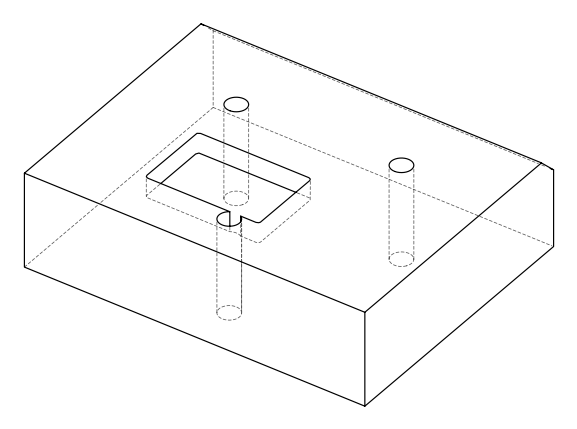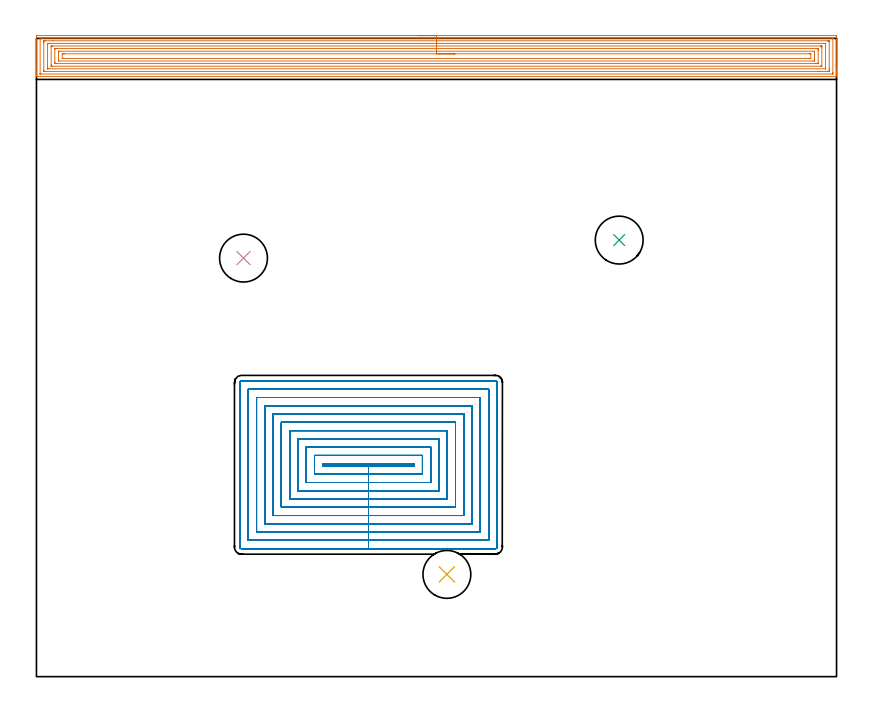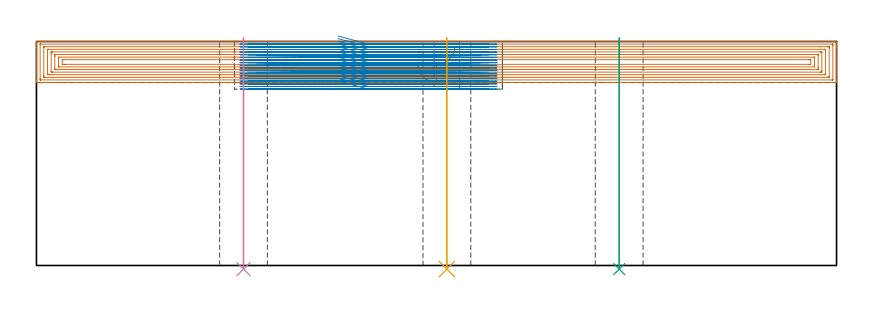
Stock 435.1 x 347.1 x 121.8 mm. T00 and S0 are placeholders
(PLAN: 5 operations, 2 tool changes, 144.3 min)
(1 AREA_MILL | FG_CHAMFER_SURFACE | UGT0205_001 | 28.25 min | 108175 mm3)
(2 MILL_RECTANGULAR_POCKET | POCKET_RECTANGULAR_STRAIGHT | NXT0201_008 | Follow Part, ap 1.5, ae 75% | 114.53 min | 366573 mm3)
(3 INDEXABLE_INSERT_DRILL_THROUGH_HOLE_FROM_SOLID | STEP1HOLE | NXT0302_023 | 0.5 min | 64598 mm3)
(4 INDEXABLE_INSERT_DRILL_THROUGH_HOLE_FROM_SOLID_1 | STEP1HOLE_1 | NXT0302_023 | 0.5 min | 64571 mm3)
(5 INDEXABLE_INSERT_DRILL_THROUGH_HOLE_FROM_SOLID_2 | STEP1HOLE_2 | NXT0302_023 | 0.5 min | 64143 mm3)
(TOOL UGT0205_001 | Chamfer Mill 20 x 3 x 45 deg. | D20 FL50 Z2)
(TOOL NXT0201_008 | ENDMILL 6mm [2P460-0600-NA 1630] | D6 FL26 Z6)
(TOOL NXT0302_023 | Index. Insert Drill 26mm [880-D2600L32-05] | D26 PA176 FL130 Z2)
(OP 1 AREA_MILL)
G17 G21 G94 G90
T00 M6
G54
G17 G0 G90 X207.55 Y348.6 S1061 M3
G43 Z131.8 H0
Z109.5
G94 G1 X207.588 Z108.628 F250.
X207.702 Z107.764
X207.891 Z106.912
X208.153 Z106.08
X208.487 Z105.274
X208.89 Z104.5
X209.358 Z103.764
X209.89 Z103.072
X210.479 Z102.429
X211.122 Z101.84
X211.814 Z101.308
X212.55 Z100.84
X213.324 Z100.437
X214.13 Z100.103
X214.962 Z99.841
X215.814 Z99.652
X216.678 Z99.538
X217.55 Z99.5
X434.49
X434.866 Y348.596 Z99.502
X435.09 Y348.592 Z99.506
X435.1 Y348.364 Z99.733
Y330.08 Z118.015
Y329.475 Z118.619
Y328.913 Z119.184
Y328.589 Z119.507
Y328.027 Z120.069
Y327.703 Z120.392
Y327.054 Z121.045
Y326.678 Z121.421
Y326.327 Z121.764
X435.091 Y326.302 Z121.788
X434.937 Y326.3 Z121.8
X0.163
X0.009 Y326.302 Z121.788
X0. Y326.327 Z121.764
Y326.678 Z121.421
Y327.054 Z121.045
Y327.703 Z120.392
Y328.913 Z119.184
Y329.475 Z118.619
Y337.834 Z110.264
Y347.802 Z100.295
X0.003 Y348.083 Z100.014
X0.008 Y348.592 Z99.506
X0.095 Y348.594 Z99.503
X0.61 Y348.6 Z99.5
X217.55
Y347.186 Z100.914
X432.705
X432.927 Y347.185 Z100.915
X433.032 Y347.182 Z100.918
X433.077 Y347.179 Z100.921
X433.09 Y347.153 Z100.947
X433.095 Y347.051 Z101.049
X433.1 Y346.805 Z101.295
Y328.589 Z119.511
X433.099 Y328.198 Z119.902
X433.09 Y327.805 Z120.295
X433.081 Y327.721 Z120.379
X433.035 Y327.718 Z120.382
X432.925 Y327.715 Z120.385
X432.705 Y327.714 Z120.386
X2.395
X2.173 Y327.715 Z120.385
X2.068 Y327.718 Z120.382
X2.023 Y327.721 Z120.379
X2.01 Y327.747 Z120.353
X2.005 Y327.849 Z120.251
X2.001 Y328.095 Z120.005
X2. Y346.311 Z101.789
X2.001 Y346.702 Z101.398
X2.01 Y347.095 Z101.005
X2.019 Y347.179 Z100.921
X2.065 Y347.182 Z100.918
X2.175 Y347.185 Z100.915
X2.395 Y347.186 Z100.914
X217.55
Y345.772 Z102.328
X430.026 Y345.771 Z102.329
X430.572 Y345.77 Z102.33
X430.919 Y345.767 Z102.333
X431.084 Y345.764 Z102.336
X431.095 Y345.6 Z102.5
X431.098 Y345.425 Z102.675
X431.1 Y345.246 Z102.854
Y330.182 Z117.918
X431.098 Y329.475 Z118.625
X431.095 Y329.3 Z118.8
X431.084 Y329.135 Z118.965
X430.919 Y329.134 Z118.966
X430.375 Y329.13 Z118.97
X426.17 Y329.128 Z118.972
X4.53 Y329.129 Z118.971
X4.181 Y329.13 Z118.97
X4.065 Y329.132 Z118.968
X4.025 Y329.135 Z118.965
X4.01 Y329.138 Z118.962
X4.007 Y329.176 Z118.924
X4.003 Y329.296 Z118.804
X4.001 Y329.475 Z118.625
X4. Y329.654 Z118.446
Y344.718 Z103.382
X4.002 Y345.425 Z102.675
X4.005 Y345.6 Z102.5
X4.016 Y345.764 Z102.336
X4.181 Y345.766 Z102.334
X4.726 Y345.77 Z102.33
X8.929 Y345.772 Z102.328
X217.55
Y344.357 Z103.743
X428.424
X429.003 Y344.355 Z103.745
X429.068 Y344.353 Z103.747
X429.084 Y344.351 Z103.749
X429.09 Y344.339 Z103.761
X429.094 Y344.29 Z103.81
X429.098 Y344.089 Z104.011
X429.1 Y343.686 Z104.414
X429.099 Y330.821 Z117.279
X429.096 Y330.608 Z117.492
X429.093 Y330.556 Z117.544
X429.089 Y330.549 Z117.551
X429.081 Y330.546 Z117.554
X429.052 Y330.544 Z117.556
X428.95 Y330.543 Z117.557
X6.676
X6.097 Y330.545 Z117.555
X6.032 Y330.547 Z117.553
X6.016 Y330.549 Z117.551
X6.01 Y330.561 Z117.539
X6.007 Y330.61 Z117.49
X6.002 Y330.811 Z117.289
X6. Y331.214 Z116.886
Y343.653 Z104.447
X6.004 Y344.079 Z104.021
X6.008 Y344.292 Z103.808
X6.01 Y344.34 Z103.76
X6.05 Y344.35 Z103.75
X6.154 Y344.353 Z103.747
X6.859 Y344.357 Z103.743
X7.042
X217.55
Y342.943 Z105.157
X426.455
X426.633 Y342.942 Z105.158
X426.989 Y342.938 Z105.162
X427.083 Y342.936 Z105.164
X427.09 Y342.913 Z105.187
X427.095 Y342.858 Z105.242
X427.098 Y342.767 Z105.333
X427.1 Y342.127 Z105.973
X427.099 Y332.381 Z115.719
X427.095 Y332.133 Z115.967
X427.09 Y331.98 Z116.12
X426.81 Y331.964 Z116.136
X426.631 Y331.959 Z116.141
X426.455 Y331.958 Z116.142
X8.645 Y331.957 Z116.143
X8.467 Y331.958 Z116.142
X8.111 Y331.962 Z116.138
X8.017 Y331.964 Z116.136
X8.01 Y331.987 Z116.113
X8.005 Y332.042 Z116.058
X8.002 Y332.133 Z115.967
X8. Y332.773 Z115.327
X8.001 Y342.519 Z105.581
X8.005 Y342.767 Z105.333
X8.01 Y342.92 Z105.18
X8.29 Y342.936 Z105.164
X8.469 Y342.941 Z105.159
X8.645 Y342.942 Z105.158
X217.55 Y342.943 Z105.157
Y341.529 Z106.571
X424.132 Y341.528 Z106.572
X424.67 Y341.525 Z106.575
X425.031 Y341.522 Z106.578
X425.09 Y341.515 Z106.585
X425.096 Y341.458 Z106.642
X425.099 Y340.994 Z107.106
X425.1 Y340.568 Z107.532
Y333.906 Z114.194
X425.098 Y333.48 Z114.62
X425.094 Y333.418 Z114.682
X425.09 Y333.385 Z114.715
X425.071 Y333.378 Z114.722
X424.939 Y333.375 Z114.725
X424.67 Y333.373 Z114.727
X424.315 Y333.371 Z114.729
X423.777
X10.968 Y333.372 Z114.728
X10.43 Y333.375 Z114.725
X10.069 Y333.378 Z114.722
X10.01 Y333.385 Z114.715
X10.004 Y333.442 Z114.658
X10.001 Y333.906 Z114.194
X10. Y334.332 Z113.768
Y340.994 Z107.106
X10.002 Y341.42 Z106.68
X10.006 Y341.482 Z106.618
X10.01 Y341.515 Z106.585
X10.029 Y341.522 Z106.578
X10.161 Y341.525 Z106.575
X10.43 Y341.527 Z106.573
X10.785 Y341.529 Z106.571
X11.323
X217.55
Y340.115 Z107.985
X422.884 Y340.114 Z107.986
X423.09 Y340.108 Z107.992
X423.096 Y339.898 Z108.202
X423.099 Y339.222 Z108.878
X423.1 Y339.008 Z109.092
X423.099 Y335.465 Z112.635
X423.09 Y334.792 Z113.308
X422.891 Y334.785 Z113.315
X422.884
X12.216
X12.01 Y334.792 Z113.308
X12.004 Y335.002 Z113.098
X12.001 Y335.678 Z112.422
X12. Y335.892 Z112.208
X12.001 Y339.435 Z108.665
X12.01 Y340.108 Z107.992
X12.209 Y340.114 Z107.986
X12.216 Y340.115 Z107.985
X217.55
Y338.7 Z109.4
X420.206
X420.734 Y338.698 Z109.402
X421.099 Y338.693 Z109.407
Y336.207 Z111.893
X420.571 Y336.201 Z111.899
X420.206 Y336.2 Z111.9
X419.68
X14.894
X14.366 Y336.202 Z111.898
X14.001 Y336.207 Z111.893
Y338.693 Z109.407
X14.529 Y338.699 Z109.401
X14.894 Y338.7 Z109.4
X15.42
X217.55
X218.422 Z109.438
X219.286 Z109.551
X220.138 Z109.74
X220.97 Z110.003
X221.776 Z110.336
X222.55 Z110.739
X223.286 Z111.208
X223.978 Z111.739
X224.621 Z112.328
X225.21 Z112.972
X225.742 Z113.664
X226.21 Z114.4
X226.613 Z115.173
X226.947 Z115.979
X227.209 Z116.811
X227.398 Z117.663
X227.512 Z118.528
X227.55 Z119.4
G0 Z131.8
M5
M2
(OP 2 MILL_RECTANGULAR_POCKET)
G17 G21 G94 G90
T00 M6
G54
G17 G0 G90 X163.984 Y114.6 S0 M3
G43 Z131.8 H1
Z124.8
G94 G1 X180.55 Z120.361 F250.
X205.4 F500.
Y115.8
X155.7
Y114.6
X180.55
Y110.1
X209.9
Y120.3
X151.2
Y110.1
X180.55
Y105.6
X214.4
Y124.8
X146.7
Y105.6
X180.55
Y101.1
X218.9
Y129.3
X142.2
Y101.1
X180.55
Y96.6
X216.273
X223.4
Y133.8
X137.7
Y96.6
X180.55
Y92.1
X216.273
X227.9
Y138.3
X133.2
Y92.1
X180.55
Y87.6
X216.273
X232.4
Y142.8
X128.7
Y87.6
X180.55
Y83.1
X216.273
X236.9
Y147.3
X124.2
Y83.1
X180.55
Y78.6
X216.273
X241.4
Y151.8
X119.7
Y78.6
X180.55
Y74.1
X216.273
X245.9
Y156.3
X115.2
Y74.1
X180.55
Y69.6
X249.7
G3 X250.4 Y70.3 R0.7
G1 Y160.1
G3 X249.7 Y160.8 R0.7
G1 X111.4
G3 X110.7 Y160.1 R0.7
G1 Y70.3
G3 X111.4 Y69.6 R0.7
G1 X180.55
X181.55
G0 X163.984 Y114.6 Z123.361
G1 X180.55 Z118.922 F250.
X205.4 F500.
Y115.8
X155.7
Y114.6
X180.55
Y110.1
X209.9
Y120.3
X151.2
Y110.1
X180.55
Y105.6
X214.4
Y124.8
X146.7
Y105.6
X180.55
Y101.1
X218.9
Y129.3
X142.2
Y101.1
X180.55
Y96.6
X216.273
X223.4
Y133.8
X137.7
Y96.6
X180.55
Y92.1
X216.273
X227.9
Y138.3
X133.2
Y92.1
X180.55
Y87.6
X216.273
X232.4
Y142.8
X128.7
Y87.6
X180.55
Y83.1
X216.273
X236.9
Y147.3
X124.2
Y83.1
X180.55
Y78.6
X216.273
X241.4
Y151.8
X119.7
Y78.6
X180.55
Y74.1
X216.273
X245.9
Y156.3
X115.2
Y74.1
X180.55
Y69.6
X249.7
G3 X250.4 Y70.3 R0.7
G1 Y160.1
G3 X249.7 Y160.8 R0.7
G1 X111.4
G3 X110.7 Y160.1 R0.7
G1 Y70.3
G3 X111.4 Y69.6 R0.7
G1 X180.55
X181.55
G0 X163.984 Y114.6 Z121.922
G1 X180.55 Z117.483 F250.
X205.4 F500.
Y115.8
X155.7
Y114.6
X180.55
Y110.1
X209.9
Y120.3
X151.2
Y110.1
X180.55
Y105.6
X214.4
Y124.8
X146.7
Y105.6
X180.55
Y101.1
X218.9
Y129.3
X142.2
Y101.1
X180.55
Y96.6
X216.273
X223.4
Y133.8
X137.7
Y96.6
X180.55
Y92.1
X216.273
X227.9
Y138.3
X133.2
Y92.1
X180.55
Y87.6
X216.273
X232.4
Y142.8
X128.7
Y87.6
X180.55
Y83.1
X216.273
X236.9
Y147.3
X124.2
Y83.1
X180.55
Y78.6
X216.273
X241.4
Y151.8
X119.7
Y78.6
X180.55
Y74.1
X216.273
X245.9
Y156.3
X115.2
Y74.1
X180.55
Y69.6
X249.7
G3 X250.4 Y70.3 R0.7
G1 Y160.1
G3 X249.7 Y160.8 R0.7
G1 X111.4
G3 X110.7 Y160.1 R0.7
G1 Y70.3
G3 X111.4 Y69.6 R0.7
G1 X180.55
X181.55
G0 X163.984 Y114.6 Z120.483
G1 X180.55 Z116.044 F250.
X205.4 F500.
Y115.8
X155.7
Y114.6
X180.55
Y110.1
X209.9
Y120.3
X151.2
Y110.1
X180.55
Y105.6
X214.4
Y124.8
X146.7
Y105.6
X180.55
Y101.1
X218.9
Y129.3
X142.2
Y101.1
X180.55
Y96.6
X216.273
X223.4
Y133.8
X137.7
Y96.6
X180.55
Y92.1
X216.273
X227.9
Y138.3
X133.2
Y92.1
X180.55
Y87.6
X216.273
X232.4
Y142.8
X128.7
Y87.6
X180.55
Y83.1
X216.273
X236.9
Y147.3
X124.2
Y83.1
X180.55
Y78.6
X216.273
X241.4
Y151.8
X119.7
Y78.6
X180.55
Y74.1
X216.273
X245.9
Y156.3
X115.2
Y74.1
X180.55
Y69.6
X249.7
G3 X250.4 Y70.3 R0.7
G1 Y160.1
G3 X249.7 Y160.8 R0.7
G1 X111.4
G3 X110.7 Y160.1 R0.7
G1 Y70.3
G3 X111.4 Y69.6 R0.7
G1 X180.55
X181.55
G0 X163.984 Y114.6 Z119.044
G1 X180.55 Z114.605 F250.
X205.4 F500.
Y115.8
X155.7
Y114.6
X180.55
Y110.1
X209.9
Y120.3
X151.2
Y110.1
X180.55
Y105.6
X214.4
Y124.8
X146.7
Y105.6
X180.55
Y101.1
X218.9
Y129.3
X142.2
Y101.1
X180.55
Y96.6
X216.273
X223.4
Y133.8
X137.7
Y96.6
X180.55
Y92.1
X216.273
X227.9
Y138.3
X133.2
Y92.1
X180.55
Y87.6
X216.273
X232.4
Y142.8
X128.7
Y87.6
X180.55
Y83.1
X216.273
X236.9
Y147.3
X124.2
Y83.1
X180.55
Y78.6
X216.273
X241.4
Y151.8
X119.7
Y78.6
X180.55
Y74.1
X216.273
X245.9
Y156.3
X115.2
Y74.1
X180.55
Y69.6
X249.7
G3 X250.4 Y70.3 R0.7
G1 Y160.1
G3 X249.7 Y160.8 R0.7
G1 X111.4
G3 X110.7 Y160.1 R0.7
G1 Y70.3
G3 X111.4 Y69.6 R0.7
G1 X180.55
X181.55
G0 X163.984 Y114.6 Z117.605
G1 X180.55 Z113.167 F250.
X205.4 F500.
Y115.8
X155.7
Y114.6
X180.55
Y110.1
X209.9
Y120.3
X151.2
Y110.1
X180.55
Y105.6
X214.4
Y124.8
X146.7
Y105.6
X180.55
Y101.1
X218.9
Y129.3
X142.2
Y101.1
X180.55
Y96.6
X216.273
X223.4
Y133.8
X137.7
Y96.6
X180.55
Y92.1
X216.273
X227.9
Y138.3
X133.2
Y92.1
X180.55
Y87.6
X216.273
X232.4
Y142.8
X128.7
Y87.6
X180.55
Y83.1
X216.273
X236.9
Y147.3
X124.2
Y83.1
X180.55
Y78.6
X216.273
X241.4
Y151.8
X119.7
Y78.6
X180.55
Y74.1
X216.273
X245.9
Y156.3
X115.2
Y74.1
X180.55
Y69.6
X249.7
G3 X250.4 Y70.3 R0.7
G1 Y160.1
G3 X249.7 Y160.8 R0.7
G1 X111.4
G3 X110.7 Y160.1 R0.7
G1 Y70.3
G3 X111.4 Y69.6 R0.7
G1 X180.55
X181.55
G0 X163.984 Y114.6 Z116.167
G1 X180.55 Z111.728 F250.
X205.4 F500.
Y115.8
X155.7
Y114.6
X180.55
Y110.1
X209.9
Y120.3
X151.2
Y110.1
X180.55
Y105.6
X214.4
Y124.8
X146.7
Y105.6
X180.55
Y101.1
X218.9
Y129.3
X142.2
Y101.1
X180.55
Y96.6
X216.273
X223.4
Y133.8
X137.7
Y96.6
X180.55
Y92.1
X216.273
X227.9
Y138.3
X133.2
Y92.1
X180.55
Y87.6
X216.273
X232.4
Y142.8
X128.7
Y87.6
X180.55
Y83.1
X216.273
X236.9
Y147.3
X124.2
Y83.1
X180.55
Y78.6
X216.273
X241.4
Y151.8
X119.7
Y78.6
X180.55
Y74.1
X216.273
X245.9
Y156.3
X115.2
Y74.1
X180.55
Y69.6
X249.7
G3 X250.4 Y70.3 R0.7
G1 Y160.1
G3 X249.7 Y160.8 R0.7
G1 X111.4
G3 X110.7 Y160.1 R0.7
G1 Y70.3
G3 X111.4 Y69.6 R0.7
G1 X180.55
X181.55
G0 X163.984 Y114.6 Z114.728
G1 X180.55 Z110.289 F250.
X205.4 F500.
Y115.8
X155.7
Y114.6
X180.55
Y110.1
X209.9
Y120.3
X151.2
Y110.1
X180.55
Y105.6
X214.4
Y124.8
X146.7
Y105.6
X180.55
Y101.1
X218.9
Y129.3
X142.2
Y101.1
X180.55
Y96.6
X216.273
X223.4
Y133.8
X137.7
Y96.6
X180.55
Y92.1
X216.273
X227.9
Y138.3
X133.2
Y92.1
X180.55
Y87.6
X216.273
X232.4
Y142.8
X128.7
Y87.6
X180.55
Y83.1
X216.273
X236.9
Y147.3
X124.2
Y83.1
X180.55
Y78.6
X216.273
X241.4
Y151.8
X119.7
Y78.6
X180.55
Y74.1
X216.273
X245.9
Y156.3
X115.2
Y74.1
X180.55
Y69.6
X249.7
G3 X250.4 Y70.3 R0.7
G1 Y160.1
G3 X249.7 Y160.8 R0.7
G1 X111.4
G3 X110.7 Y160.1 R0.7
G1 Y70.3
G3 X111.4 Y69.6 R0.7
G1 X180.55
X181.55
G0 X163.984 Y114.6 Z113.289
G1 X180.55 Z108.85 F250.
X205.4 F500.
Y115.8
X155.7
Y114.6
X180.55
Y110.1
X209.9
Y120.3
X151.2
Y110.1
X180.55
Y105.6
X214.4
Y124.8
X146.7
Y105.6
X180.55
Y101.1
X218.9
Y129.3
X142.2
Y101.1
X180.55
Y96.6
X216.273
X223.4
Y133.8
X137.7
Y96.6
X180.55
Y92.1
X216.273
X227.9
Y138.3
X133.2
Y92.1
X180.55
Y87.6
X216.273
X232.4
Y142.8
X128.7
Y87.6
X180.55
Y83.1
X216.273
X236.9
Y147.3
X124.2
Y83.1
X180.55
Y78.6
X216.273
X241.4
Y151.8
X119.7
Y78.6
X180.55
Y74.1
X216.273
X245.9
Y156.3
X115.2
Y74.1
X180.55
Y69.6
X249.7
G3 X250.4 Y70.3 R0.7
G1 Y160.1
G3 X249.7 Y160.8 R0.7
G1 X111.4
G3 X110.7 Y160.1 R0.7
G1 Y70.3
G3 X111.4 Y69.6 R0.7
G1 X180.55
X181.55
G0 X163.984 Y114.6 Z111.85
G1 X180.55 Z107.411 F250.
X205.4 F500.
Y115.8
X155.7
Y114.6
X180.55
Y110.1
X209.9
Y120.3
X151.2
Y110.1
X180.55
Y105.6
X214.4
Y124.8
X146.7
Y105.6
X180.55
Y101.1
X218.9
Y129.3
X142.2
Y101.1
X180.55
Y96.6
X216.273
X223.4
Y133.8
X137.7
Y96.6
X180.55
Y92.1
X216.273
X227.9
Y138.3
X133.2
Y92.1
X180.55
Y87.6
X216.273
X232.4
Y142.8
X128.7
Y87.6
X180.55
Y83.1
X216.273
X236.9
Y147.3
X124.2
Y83.1
X180.55
Y78.6
X216.273
X241.4
Y151.8
X119.7
Y78.6
X180.55
Y74.1
X216.273
X245.9
Y156.3
X115.2
Y74.1
X180.55
Y69.6
X249.7
G3 X250.4 Y70.3 R0.7
G1 Y160.1
G3 X249.7 Y160.8 R0.7
G1 X111.4
G3 X110.7 Y160.1 R0.7
G1 Y70.3
G3 X111.4 Y69.6 R0.7
G1 X180.55
X181.55
G0 X163.984 Y114.6 Z110.411
G1 X180.55 Z105.972 F250.
X205.4 F500.
Y115.8
X155.7
Y114.6
X180.55
Y110.1
X209.9
Y120.3
X151.2
Y110.1
X180.55
Y105.6
X214.4
Y124.8
X146.7
Y105.6
X180.55
Y101.1
X218.9
Y129.3
X142.2
Y101.1
X180.55
Y96.6
X216.273
X223.4
Y133.8
X137.7
Y96.6
X180.55
Y92.1
X216.273
X227.9
Y138.3
X133.2
Y92.1
X180.55
Y87.6
X216.273
X232.4
Y142.8
X128.7
Y87.6
X180.55
Y83.1
X216.273
X236.9
Y147.3
X124.2
Y83.1
X180.55
Y78.6
X216.273
X241.4
Y151.8
X119.7
Y78.6
X180.55
Y74.1
X216.273
X245.9
Y156.3
X115.2
Y74.1
X180.55
Y69.6
X249.7
G3 X250.4 Y70.3 R0.7
G1 Y160.1
G3 X249.7 Y160.8 R0.7
G1 X111.4
G3 X110.7 Y160.1 R0.7
G1 Y70.3
G3 X111.4 Y69.6 R0.7
G1 X180.55
X181.55
G0 X163.984 Y114.6 Z108.972
G1 X180.55 Z104.533 F250.
X205.4 F500.
Y115.8
X155.7
Y114.6
X180.55
Y110.1
X209.9
Y120.3
X151.2
Y110.1
X180.55
Y105.6
X214.4
Y124.8
X146.7
Y105.6
X180.55
Y101.1
X218.9
Y129.3
X142.2
Y101.1
X180.55
Y96.6
X216.273
X223.4
Y133.8
X137.7
Y96.6
X180.55
Y92.1
X216.273
X227.9
Y138.3
X133.2
Y92.1
X180.55
Y87.6
X216.273
X232.4
Y142.8
X128.7
Y87.6
X180.55
Y83.1
X216.273
X236.9
Y147.3
X124.2
Y83.1
X180.55
Y78.6
X216.273
X241.4
Y151.8
X119.7
Y78.6
X180.55
Y74.1
X216.273
X245.9
Y156.3
X115.2
Y74.1
X180.55
Y69.6
X249.7
G3 X250.4 Y70.3 R0.7
G1 Y160.1
G3 X249.7 Y160.8 R0.7
G1 X111.4
G3 X110.7 Y160.1 R0.7
G1 Y70.3
G3 X111.4 Y69.6 R0.7
G1 X180.55
X181.55
G0 X163.984 Y114.6 Z107.533
G1 X180.55 Z103.094 F250.
X205.4 F500.
Y115.8
X155.7
Y114.6
X180.55
Y110.1
X209.9
Y120.3
X151.2
Y110.1
X180.55
Y105.6
X214.4
Y124.8
X146.7
Y105.6
X180.55
Y101.1
X218.9
Y129.3
X142.2
Y101.1
X180.55
Y96.6
X216.273
X223.4
Y133.8
X137.7
Y96.6
X180.55
Y92.1
X216.273
X227.9
Y138.3
X133.2
Y92.1
X180.55
Y87.6
X216.273
X232.4
Y142.8
X128.7
Y87.6
X180.55
Y83.1
X216.273
X236.9
Y147.3
X124.2
Y83.1
X180.55
Y78.6
X216.273
X241.4
Y151.8
X119.7
Y78.6
X180.55
Y74.1
X216.273
X245.9
Y156.3
X115.2
Y74.1
X180.55
Y69.6
X249.7
G3 X250.4 Y70.3 R0.7
G1 Y160.1
G3 X249.7 Y160.8 R0.7
G1 X111.4
G3 X110.7 Y160.1 R0.7
G1 Y70.3
G3 X111.4 Y69.6 R0.7
G1 X180.55
X181.55
G0 X163.984 Y114.6 Z106.094
G1 X180.55 Z101.656 F250.
X205.4 F500.
Y115.8
X155.7
Y114.6
X180.55
Y110.1
X209.9
Y120.3
X151.2
Y110.1
X180.55
Y105.6
X214.4
Y124.8
X146.7
Y105.6
X180.55
Y101.1
X218.9
Y129.3
X142.2
Y101.1
X180.55
Y96.6
X216.273
X223.4
Y133.8
X137.7
Y96.6
X180.55
Y92.1
X227.9
Y138.3
X133.2
Y92.1
X180.55
Y87.6
X216.273
X232.4
Y142.8
X128.7
Y87.6
X180.55
Y83.1
X216.273
X236.9
Y147.3
X124.2
Y83.1
X180.55
Y78.6
X216.273
X241.4
Y151.8
X119.7
Y78.6
X180.55
Y74.1
X216.273
X245.9
Y156.3
X115.2
Y74.1
X180.55
Y69.6
X249.7
G3 X250.4 Y70.3 R0.7
G1 Y160.1
G3 X249.7 Y160.8 R0.7
G1 X111.4
G3 X110.7 Y160.1 R0.7
G1 Y70.3
G3 X111.4 Y69.6 R0.7
G1 X180.55
X181.55
G0 X163.984 Y114.6 Z104.656
G1 X180.55 Z100.217 F250.
X205.4 F500.
Y115.8
X155.7
Y114.6
X180.55
Y110.1
X209.9
Y120.3
X151.2
Y110.1
X180.55
Y105.6
X214.4
Y124.8
X146.7
Y105.6
X180.55
Y101.1
X218.9
Y129.3
X142.2
Y101.1
X180.55
Y96.6
X216.273
X223.4
Y133.8
X137.7
Y96.6
X180.55
Y92.1
X216.273
X227.9
Y138.3
X133.2
Y92.1
X180.55
Y87.6
X216.273
X232.4
Y142.8
X128.7
Y87.6
X180.55
Y83.1
X216.273
X236.9
Y147.3
X124.2
Y83.1
X180.55
Y78.6
X216.273
X241.4
Y151.8
X119.7
Y78.6
X180.55
Y74.1
X216.273
X245.9
Y156.3
X115.2
Y74.1
X180.55
Y69.6
X249.7
G3 X250.4 Y70.3 R0.7
G1 Y160.1
G3 X249.7 Y160.8 R0.7
G1 X111.4
G3 X110.7 Y160.1 R0.7
G1 Y70.3
G3 X111.4 Y69.6 R0.7
G1 X180.55
X181.55
G0 X163.984 Y114.6 Z103.217
G1 X180.55 Z98.778 F250.
X205.4 F500.
Y115.8
X155.7
Y114.6
X180.55
Y110.1
X209.9
Y120.3
X151.2
Y110.1
X180.55
Y105.6
X214.4
Y124.8
X146.7
Y105.6
X180.55
Y101.1
X218.9
Y129.3
X142.2
Y101.1
X180.55
Y96.6
X216.273
X223.4
Y133.8
X137.7
Y96.6
X180.55
Y92.1
X216.273
X227.9
Y138.3
X133.2
Y92.1
X180.55
Y87.6
X216.273
X232.4
Y142.8
X128.7
Y87.6
X180.55
Y83.1
X216.273
X236.9
Y147.3
X124.2
Y83.1
X180.55
Y78.6
X216.273
X241.4
Y151.8
X119.7
Y78.6
X180.55
Y74.1
X216.273
X245.9
Y156.3
X115.2
Y74.1
X180.55
Y69.6
X249.7
G3 X250.4 Y70.3 R0.7
G1 Y160.1
G3 X249.7 Y160.8 R0.7
G1 X111.4
G3 X110.7 Y160.1 R0.7
G1 Y70.3
G3 X111.4 Y69.6 R0.7
G1 X180.55
X181.55
G0 X163.984 Y114.6 Z101.778
G1 X180.55 Z97.339 F250.
X205.4 F500.
Y115.8
X155.7
Y114.6
X180.55
Y110.1
X209.9
Y120.3
X151.2
Y110.1
X180.55
Y105.6
X214.4
Y124.8
X146.7
Y105.6
X180.55
Y101.1
X218.9
Y129.3
X142.2
Y101.1
X180.55
Y96.6
X216.273
X223.4
Y133.8
X137.7
Y96.6
X180.55
Y92.1
X216.273
X227.9
Y138.3
X133.2
Y92.1
X180.55
Y87.6
X216.273
X232.4
Y142.8
X128.7
Y87.6
X180.55
Y83.1
X216.273
X236.9
Y147.3
X124.2
Y83.1
X180.55
Y78.6
X216.273
X241.4
Y151.8
X119.7
Y78.6
X180.55
Y74.1
X216.273
X245.9
Y156.3
X115.2
Y74.1
X180.55
Y69.6
X249.7
G3 X250.4 Y70.3 R0.7
G1 Y160.1
G3 X249.7 Y160.8 R0.7
G1 X111.4
G3 X110.7 Y160.1 R0.7
G1 Y70.3
G3 X111.4 Y69.6 R0.7
G1 X180.55
X181.55
G0 X163.984 Y114.6 Z100.339
G1 X180.55 Z95.9 F250.
X205.4 F500.
Y115.8
X155.7
Y114.6
X180.55
Y110.1
X209.9
Y120.3
X151.2
Y110.1
X180.55
Y105.6
X214.4
Y124.8
X146.7
Y105.6
X180.55
Y101.1
X218.9
Y129.3
X142.2
Y101.1
X180.55
Y96.6
X216.273
X223.4
Y133.8
X137.7
Y96.6
X180.55
Y92.1
X216.273
X227.9
Y138.3
X133.2
Y92.1
X180.55
Y87.6
X216.273
X232.4
Y142.8
X128.7
Y87.6
X180.55
Y83.1
X216.273
X236.9
Y147.3
X124.2
Y83.1
X180.55
Y78.6
X216.273
X241.4
Y151.8
X119.7
Y78.6
X180.55
Y74.1
X216.273
X245.9
Y156.3
X115.2
Y74.1
X180.55
Y69.6
X249.7
G3 X250.4 Y70.3 R0.7
G1 Y160.1
G3 X249.7 Y160.8 R0.7
G1 X111.4
G3 X110.7 Y160.1 R0.7
G1 Y70.3
G3 X111.4 Y69.6 R0.7
G1 X180.55
X181.55
G0 Z131.8
M5
M2
(OP 3 INDEXABLE_INSERT_DRILL_THROUGH_HOLE_FROM_SOLID)
G17 G21 G94 G90
T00 M6
G54
G17 G0 G90 X316.9 Y237.4 S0 M3
G43 Z131.8 H1
G94 G81 G98 Z-1.954 F250. R123.8
G80
M5
M2
(OP 4 INDEXABLE_INSERT_DRILL_THROUGH_HOLE_FROM_SOLID_1)
G17 G21 G94 G90
T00 M6
G54
G17 G0 G90 X112.6 Y227.6 S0 M3
G43 Z131.8 H1
G94 G81 G98 Z-1.954 F250. R123.8
G80
M5
M2
(OP 5 INDEXABLE_INSERT_DRILL_THROUGH_HOLE_FROM_SOLID_2)
G17 G21 G94 G90
T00 M6
G54
G17 G0 G90 X223.2 Y55.6 S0 M3
G43 Z131.8 H1
G94 G81 G98 Z-1.954 F250. R123.8
G80
M5
M2
